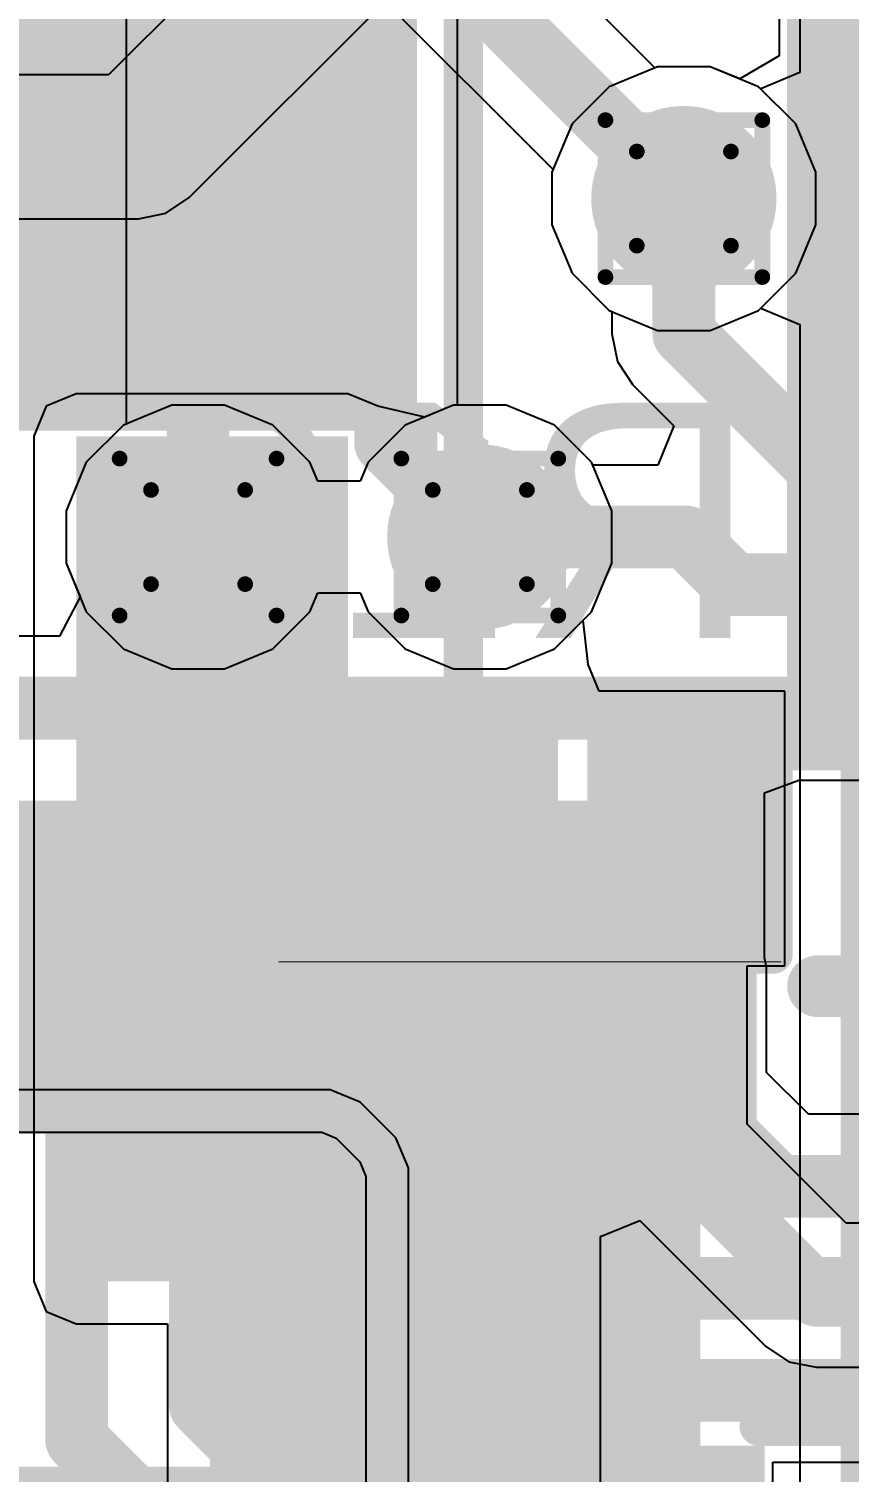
# Model space of a CAD drawing. Header units: inches. Extents: x -6 to 5433, y -4 to 5447.
# Drawn here: x 60.177 to 62.832, y 14.778 to 19.451 of the extents above; entities that cross this region are included whole.
import ezdxf

# ---------------------------------------------------------------- set-up
doc = ezdxf.new("R2010")
doc.units = ezdxf.units.IN
for name, color, linetype in [('Bottom Layer', 5, 'Continuous'), ('Bottom Overlay', 54, 'Continuous'), ('Bottom Paste', 16, 'Continuous'), ('Bottom Solder', 6, 'Continuous'), ('Dimensions', 6, 'Continuous'), ('Drill Drawing', 1, 'Continuous'), ('Ground', 16, 'Continuous'), ('Power', 76, 'Continuous'), ('Top Layer', 1, 'Continuous'), ('Top Overlay', 2, 'Continuous'), ('Top Paste', 8, 'Continuous'), ('Top Solder', 216, 'Continuous'), ('Via Holes', 16, 'Continuous')]:
    doc.layers.add(name, color=color, linetype=linetype)
doc.styles.add('Arial', font='', dxfattribs={"height": 0.2})
doc.styles.get('Arial').set_extended_font_data('Arial')

# ---------------------------------------------------------------- blocks, each defined once
blk = doc.blocks.new('8_USON__2_3__46')
at = {"layer": 'Top Layer'}
for points in [[(-0.3556, 0.14), (0.3556, 0.14), (0.3556, -0.14), (-0.3556, -0.14)], [(1.1976, 0.1), (1.4976, 0.1), (1.4976, -1.6), (1.1976, -1.6)], [(2.3396, 0.14), (3.0508, 0.14), (3.0508, -0.14), (2.3396, -0.14)], [(-0.3556, -0.36), (0.3556, -0.36), (0.3556, -0.64), (-0.3556, -0.64)], [(2.3396, -0.36), (3.0508, -0.36), (3.0508, -0.64), (2.3396, -0.64)], [(-0.3556, -0.86), (0.3556, -0.86), (0.3556, -1.14), (-0.3556, -1.14)], [(2.3396, -0.86), (3.0508, -0.86), (3.0508, -1.14), (2.3396, -1.14)], [(-0.3556, -1.36), (0.3556, -1.36), (0.3556, -1.64), (-0.3556, -1.64)], [(2.3396, -1.36), (3.0508, -1.36), (3.0508, -1.64), (2.3396, -1.64)]]:
    blk.add_hatch(color=1, dxfattribs=at).paths.add_polyline_path(points)
at = {"layer": 'Top Paste'}
for points in [[(-0.3556, 0.14), (0.3556, 0.14), (0.3556, -0.14), (-0.3556, -0.14)], [(1.1976, 0.1), (1.4976, 0.1), (1.4976, -1.6), (1.1976, -1.6)], [(2.3396, 0.14), (3.0508, 0.14), (3.0508, -0.14), (2.3396, -0.14)], [(-0.3556, -0.36), (0.3556, -0.36), (0.3556, -0.64), (-0.3556, -0.64)], [(2.3396, -0.36), (3.0508, -0.36), (3.0508, -0.64), (2.3396, -0.64)], [(-0.3556, -0.86), (0.3556, -0.86), (0.3556, -1.14), (-0.3556, -1.14)], [(2.3396, -0.86), (3.0508, -0.86), (3.0508, -1.14), (2.3396, -1.14)], [(-0.3556, -1.36), (0.3556, -1.36), (0.3556, -1.64), (-0.3556, -1.64)], [(2.3396, -1.36), (3.0508, -1.36), (3.0508, -1.64), (2.3396, -1.64)]]:
    blk.add_hatch(color=8, dxfattribs=at).paths.add_polyline_path(points)
at = {"layer": 'Top Solder'}
for points in [[(-0.4572, 0.2416), (0.4572, 0.2416), (0.4572, -0.2416), (-0.4572, -0.2416)], [(2.238, 0.2416), (3.1524, 0.2416), (3.1524, -0.2416), (2.238, -0.2416)], [(1.096, 0.2016), (1.5992, 0.2016), (1.5992, -1.7016), (1.096, -1.7016)], [(-0.4572, -0.2584), (0.4572, -0.2584), (0.4572, -0.7416), (-0.4572, -0.7416)], [(2.238, -0.2584), (3.1524, -0.2584), (3.1524, -0.7416), (2.238, -0.7416)], [(-0.4572, -0.7584), (0.4572, -0.7584), (0.4572, -1.2416), (-0.4572, -1.2416)], [(2.238, -0.7584), (3.1524, -0.7584), (3.1524, -1.2416), (2.238, -1.2416)], [(-0.4572, -1.2584), (0.4572, -1.2584), (0.4572, -1.7416), (-0.4572, -1.7416)], [(2.238, -1.2584), (3.1524, -1.2584), (3.1524, -1.7416), (2.238, -1.7416)]]:
    blk.add_hatch(color=216, dxfattribs=at).paths.add_polyline_path(points)
at = {"layer": 'Top Overlay'}
for points in [[(2.2566, 0.3048, 0.127, 0.127, 0), (0.3516, 0.3048, 0.127, 0.127, 0)], [(2.2566, -1.8048, 0.127, 0.127, 0), (0.3516, -1.8048, 0.127, 0.127, 0)]]:
    blk.add_lwpolyline(points, format="xyseb", dxfattribs=at)
for points in [[(0.3198, 0.3048, 0.0635, 0.0635, 1), (0.3833, 0.3048, 0.0635, 0.0635, 1)], [(2.2248, 0.3048, 0.0635, 0.0635, 1), (2.2883, 0.3048, 0.0635, 0.0635, 1)], [(-0.6036, 0.0254, 0.254, 0.254, 1), (-0.7172, 0.0254, 0.254, 0.254, 1)], [(-0.7807, 0.0254, 0.127, 0.127, 1), (-0.6537, 0.0254, 0.127, 0.127, 1)], [(-0.6671, 0.0254, 0.127, 0.127, 1), (-0.5401, 0.0254, 0.127, 0.127, 1)], [(0.3198, -1.8048, 0.0635, 0.0635, 1), (0.3833, -1.8048, 0.0635, 0.0635, 1)], [(2.2248, -1.8048, 0.0635, 0.0635, 1), (2.2883, -1.8048, 0.0635, 0.0635, 1)]]:
    blk.add_lwpolyline(points, format="xyseb", close=True, dxfattribs=at)
blk = doc.blocks.new('QFN_56__7_7__47')
at = {"layer": 'Top Layer'}
for points in [[(-2.7, 3.0005), (-2.7, 3.8755), (-2.5, 3.8755), (-2.5, 3.0005)], [(-2.3, 3.0005), (-2.3, 3.8755), (-2.1, 3.8755), (-2.1, 3.0005)], [(-1.9, 3.0005), (-1.9, 3.8755), (-1.7, 3.8755), (-1.7, 3.0005)], [(-1.5, 3.0005), (-1.5, 3.8755), (-1.3, 3.8755), (-1.3, 3.0005)], [(-1.1, 3.0005), (-1.1, 3.8755), (-0.9, 3.8755), (-0.9, 3.0005)], [(-0.7, 3.0005), (-0.7, 3.8755), (-0.5, 3.8755), (-0.5, 3.0005)], [(-3.8755, 2.7), (-3.0005, 2.7), (-3.0005, 2.5), (-3.8755, 2.5)], [(-3.8755, 2.3), (-3.0005, 2.3), (-3.0005, 2.1), (-3.8755, 2.1)], [(-3.8755, 1.9), (-3.0005, 1.9), (-3.0005, 1.7), (-3.8755, 1.7)], [(-1.6, 1.6), (1.6, 1.6), (1.6, -1.6), (-1.6, -1.6)], [(-3.8755, 1.5), (-3.0005, 1.5), (-3.0005, 1.3), (-3.8755, 1.3)], [(-3.8755, 1.1), (-3.0005, 1.1), (-3.0005, 0.9), (-3.8755, 0.9)], [(-3.8755, 0.7), (-3.0005, 0.7), (-3.0005, 0.5), (-3.8755, 0.5)]]:
    blk.add_hatch(color=1, dxfattribs=at).paths.add_polyline_path(points)
at = {"layer": 'Top Paste'}
for points in [[(-2.7, 3.0005), (-2.7, 3.8755), (-2.5, 3.8755), (-2.5, 3.0005)], [(-2.3, 3.0005), (-2.3, 3.8755), (-2.1, 3.8755), (-2.1, 3.0005)], [(-1.9, 3.0005), (-1.9, 3.8755), (-1.7, 3.8755), (-1.7, 3.0005)], [(-1.5, 3.0005), (-1.5, 3.8755), (-1.3, 3.8755), (-1.3, 3.0005)], [(-1.1, 3.0005), (-1.1, 3.8755), (-0.9, 3.8755), (-0.9, 3.0005)], [(-0.7, 3.0005), (-0.7, 3.8755), (-0.5, 3.8755), (-0.5, 3.0005)], [(-3.8755, 2.7), (-3.0005, 2.7), (-3.0005, 2.5), (-3.8755, 2.5)], [(-3.8755, 2.3), (-3.0005, 2.3), (-3.0005, 2.1), (-3.8755, 2.1)], [(-3.8755, 1.9), (-3.0005, 1.9), (-3.0005, 1.7), (-3.8755, 1.7)], [(-1.6, 1.6), (1.6, 1.6), (1.6, -1.6), (-1.6, -1.6)], [(-3.8755, 1.5), (-3.0005, 1.5), (-3.0005, 1.3), (-3.8755, 1.3)], [(-3.8755, 1.1), (-3.0005, 1.1), (-3.0005, 0.9), (-3.8755, 0.9)], [(-3.8755, 0.7), (-3.0005, 0.7), (-3.0005, 0.5), (-3.8755, 0.5)]]:
    blk.add_hatch(color=8, dxfattribs=at).paths.add_polyline_path(points)
at = {"layer": 'Top Solder'}
for points in [[(-2.8016, 2.8989), (-2.8016, 3.9771), (-2.3984, 3.9771), (-2.3984, 2.8989)], [(-2.4016, 2.8989), (-2.4016, 3.9771), (-1.9984, 3.9771), (-1.9984, 2.8989)], [(-2.0016, 2.8989), (-2.0016, 3.9771), (-1.5984, 3.9771), (-1.5984, 2.8989)], [(-1.6016, 2.8989), (-1.6016, 3.9771), (-1.1984, 3.9771), (-1.1984, 2.8989)], [(-1.2016, 2.8989), (-1.2016, 3.9771), (-0.7984, 3.9771), (-0.7984, 2.8989)], [(-0.8016, 2.8989), (-0.8016, 3.9771), (-0.3984, 3.9771), (-0.3984, 2.8989)], [(-3.9771, 2.8016), (-2.8989, 2.8016), (-2.8989, 2.3984), (-3.9771, 2.3984)], [(-3.9771, 2.4016), (-2.8989, 2.4016), (-2.8989, 1.9984), (-3.9771, 1.9984)], [(-3.9771, 2.0016), (-2.8989, 2.0016), (-2.8989, 1.5984), (-3.9771, 1.5984)], [(-1.7016, 1.7016), (1.7016, 1.7016), (1.7016, -1.7016), (-1.7016, -1.7016)], [(-3.9771, 1.6016), (-2.8989, 1.6016), (-2.8989, 1.1984), (-3.9771, 1.1984)], [(-3.9771, 1.2016), (-2.8989, 1.2016), (-2.8989, 0.7984), (-3.9771, 0.7984)], [(-3.9771, 0.8016), (-2.8989, 0.8016), (-2.8989, 0.3984), (-3.9771, 0.3984)], [(-3.9771, 0.4016), (-2.8989, 0.4016), (-2.8989, -0.0016), (-3.9771, -0.0016)]]:
    blk.add_hatch(color=216, dxfattribs=at).paths.add_polyline_path(points)
at = {"layer": 'Top Overlay'}
blk.add_lwpolyline([(-3, 3.5, 0.2, 0.2, 0), (-3.5, 3.5, 0.2, 0.2, 0)], format="xyseb", dxfattribs=at)
blk.add_lwpolyline([(-3.05, 3.5, 0.1, 0.1, 1), (-2.95, 3.5, 0.1, 0.1, 1)], format="xyseb", close=True, dxfattribs=at)
blk = doc.blocks.new('R___0402_B_95')
at = {"layer": 'Bottom Layer'}
for points in [[(-0.2413, 0.3175), (-0.2413, -0.3175), (-0.6985, -0.3175), (-0.6985, 0.3175)], [(0.6985, 0.3175), (0.6985, -0.3175), (0.2413, -0.3175), (0.2413, 0.3175)]]:
    blk.add_hatch(color=5, dxfattribs=at).paths.add_polyline_path(points)
at = {"layer": 'Bottom Paste'}
for points in [[(-0.2413, 0.3175), (-0.2413, -0.3175), (-0.6985, -0.3175), (-0.6985, 0.3175)], [(0.6985, 0.3175), (0.6985, -0.3175), (0.2413, -0.3175), (0.2413, 0.3175)]]:
    blk.add_hatch(color=16, dxfattribs=at).paths.add_polyline_path(points)
at = {"layer": 'Bottom Solder'}
for points in [[(-0.1863, 0.3725), (-0.1863, -0.3725), (-0.7535, -0.3725), (-0.7535, 0.3725)], [(0.7535, 0.3725), (0.7535, -0.3725), (0.1863, -0.3725), (0.1863, 0.3725)]]:
    blk.add_hatch(color=6, dxfattribs=at).paths.add_polyline_path(points)
at = {"layer": 'Bottom Overlay'}
for points in [[(0.7874, 0.4064, 0.127, 0.127, 0), (-0.7874, 0.4064, 0.127, 0.127, 0)], [(-0.7874, 0.4064, 0.127, 0.127, 0), (-0.7874, -0.4064, 0.127, 0.127, 0)], [(0.7874, 0.4064, 0.127, 0.127, 0), (0.7874, -0.4064, 0.127, 0.127, 0)], [(0.8128, 0.4318, 0.00323, 0.00323, 0), (-0.8128, 0.4318, 0.00323, 0.00323, 0)], [(0.7874, -0.4064, 0.127, 0.127, 0), (-0.7874, -0.4064, 0.127, 0.127, 0)]]:
    blk.add_lwpolyline(points, format="xyseb", dxfattribs=at)
for points in [[(-0.8191, 0.4064, 0.0635, 0.0635, 1), (-0.7556, 0.4064, 0.0635, 0.0635, 1)], [(-0.8191, 0.4064, 0.0635, 0.0635, 1), (-0.7556, 0.4064, 0.0635, 0.0635, 1)], [(0.7556, 0.4064, 0.0635, 0.0635, 1), (0.8191, 0.4064, 0.0635, 0.0635, 1)], [(0.7556, 0.4064, 0.0635, 0.0635, 1), (0.8191, 0.4064, 0.0635, 0.0635, 1)], [(-0.8136, 0.4318, 0.00161, 0.00161, 1), (-0.812, 0.4318, 0.00161, 0.00161, 1)], [(0.812, 0.4318, 0.00161, 0.00161, 1), (0.8136, 0.4318, 0.00161, 0.00161, 1)], [(-0.8191, -0.4064, 0.0635, 0.0635, 1), (-0.7556, -0.4064, 0.0635, 0.0635, 1)], [(-0.8191, -0.4064, 0.0635, 0.0635, 1), (-0.7556, -0.4064, 0.0635, 0.0635, 1)], [(0.7556, -0.4064, 0.0635, 0.0635, 1), (0.8191, -0.4064, 0.0635, 0.0635, 1)], [(0.7556, -0.4064, 0.0635, 0.0635, 1), (0.8191, -0.4064, 0.0635, 0.0635, 1)]]:
    blk.add_lwpolyline(points, format="xyseb", close=True, dxfattribs=at)
blk = doc.blocks.new('SOD_323_B_162')
at = {"layer": 'Bottom Layer'}
for points in [[(-0.75, -0.45), (-1.55, -0.45), (-1.55, 0.45), (-0.75, 0.45)], [(1.55, -0.45), (0.75, -0.45), (0.75, 0.45), (1.55, 0.45)]]:
    blk.add_hatch(color=5, dxfattribs=at).paths.add_polyline_path(points)
at = {"layer": 'Bottom Overlay'}
for points in [[(-2.0069, 0.4823), (-0.9147, 0.4823), (-0.9147, 0.7871), (-2.0069, 0.7871)], [(-2.0069, -0.5083), (-1.5751, -0.5083), (-1.5751, 0.5077), (-2.0069, 0.5077)], [(-2.0069, -0.7877), (-0.9147, -0.7877), (-0.9147, -0.4829), (-2.0069, -0.4829)]]:
    blk.add_hatch(color=54, dxfattribs=at).paths.add_polyline_path(points)
at = {"layer": 'Bottom Paste'}
for points in [[(-0.75, -0.45), (-1.55, -0.45), (-1.55, 0.45), (-0.75, 0.45)], [(1.55, -0.45), (0.75, -0.45), (0.75, 0.45), (1.55, 0.45)]]:
    blk.add_hatch(color=16, dxfattribs=at).paths.add_polyline_path(points)
at = {"layer": 'Bottom Solder'}
for points in [[(-0.695, -0.505), (-1.605, -0.505), (-1.605, 0.505), (-0.695, 0.505)], [(1.605, -0.505), (0.695, -0.505), (0.695, 0.505), (1.605, 0.505)]]:
    blk.add_hatch(color=6, dxfattribs=at).paths.add_polyline_path(points)
at = {"layer": 'Bottom Overlay'}
for points in [[(0.9398, 0.7366, 0.127, 0.127, 0), (-0.9144, 0.7366, 0.127, 0.127, 0)], [(0.9398, 0.7366, 0.127, 0.127, 0), (0.9398, 0.5588, 0.127, 0.127, 0)], [(0.9398, -0.5588, 0.127, 0.127, 0), (0.9398, -0.7366, 0.127, 0.127, 0)], [(0.9398, -0.7366, 0.127, 0.127, 0), (-0.9144, -0.7366, 0.127, 0.127, 0)]]:
    blk.add_lwpolyline(points, format="xyseb", dxfattribs=at)
for points in [[(-0.9461, 0.7366, 0.0635, 0.0635, 1), (-0.8827, 0.7366, 0.0635, 0.0635, 1)], [(0.908, 0.7366, 0.0635, 0.0635, 1), (0.9715, 0.7366, 0.0635, 0.0635, 1)], [(0.908, 0.7366, 0.0635, 0.0635, 1), (0.9715, 0.7366, 0.0635, 0.0635, 1)], [(0.908, 0.5588, 0.0635, 0.0635, 1), (0.9715, 0.5588, 0.0635, 0.0635, 1)], [(0.908, -0.5588, 0.0635, 0.0635, 1), (0.9715, -0.5588, 0.0635, 0.0635, 1)], [(-0.9461, -0.7366, 0.0635, 0.0635, 1), (-0.8827, -0.7366, 0.0635, 0.0635, 1)], [(0.908, -0.7366, 0.0635, 0.0635, 1), (0.9715, -0.7366, 0.0635, 0.0635, 1)], [(0.908, -0.7366, 0.0635, 0.0635, 1), (0.9715, -0.7366, 0.0635, 0.0635, 1)]]:
    blk.add_lwpolyline(points, format="xyseb", close=True, dxfattribs=at)
blk = doc.blocks.new('SOD_323_B_166')
at = {"layer": 'Bottom Layer'}
for points in [[(-0.75, -0.45), (-1.55, -0.45), (-1.55, 0.45), (-0.75, 0.45)], [(1.55, -0.45), (0.75, -0.45), (0.75, 0.45), (1.55, 0.45)]]:
    blk.add_hatch(color=5, dxfattribs=at).paths.add_polyline_path(points)
at = {"layer": 'Bottom Overlay'}
for points in [[(-2.0055, 0.4819), (-0.9133, 0.4819), (-0.9133, 0.7867), (-2.0055, 0.7867)], [(-2.0055, -0.5087), (-1.5737, -0.5087), (-1.5737, 0.5073), (-2.0055, 0.5073)], [(-2.0055, -0.7881), (-0.9133, -0.7881), (-0.9133, -0.4833), (-2.0055, -0.4833)]]:
    blk.add_hatch(color=54, dxfattribs=at).paths.add_polyline_path(points)
at = {"layer": 'Bottom Paste'}
for points in [[(-0.75, -0.45), (-1.55, -0.45), (-1.55, 0.45), (-0.75, 0.45)], [(1.55, -0.45), (0.75, -0.45), (0.75, 0.45), (1.55, 0.45)]]:
    blk.add_hatch(color=16, dxfattribs=at).paths.add_polyline_path(points)
at = {"layer": 'Bottom Solder'}
for points in [[(-0.695, -0.505), (-1.605, -0.505), (-1.605, 0.505), (-0.695, 0.505)], [(1.605, -0.505), (0.695, -0.505), (0.695, 0.505), (1.605, 0.505)]]:
    blk.add_hatch(color=6, dxfattribs=at).paths.add_polyline_path(points)
at = {"layer": 'Bottom Overlay'}
for points in [[(0.9398, 0.7366, 0.127, 0.127, 0), (-0.9144, 0.7366, 0.127, 0.127, 0)], [(0.9398, 0.5588, 0.127, 0.127, 0), (0.9398, 0.7366, 0.127, 0.127, 0)], [(0.9398, -0.7366, 0.127, 0.127, 0), (0.9398, -0.5588, 0.127, 0.127, 0)], [(0.9398, -0.7366, 0.127, 0.127, 0), (-0.9144, -0.7366, 0.127, 0.127, 0)]]:
    blk.add_lwpolyline(points, format="xyseb", dxfattribs=at)
for points in [[(-0.9461, 0.7366, 0.0635, 0.0635, 1), (-0.8827, 0.7366, 0.0635, 0.0635, 1)], [(0.908, 0.7366, 0.0635, 0.0635, 1), (0.9715, 0.7366, 0.0635, 0.0635, 1)], [(0.908, 0.7366, 0.0635, 0.0635, 1), (0.9715, 0.7366, 0.0635, 0.0635, 1)], [(0.908, 0.5588, 0.0635, 0.0635, 1), (0.9715, 0.5588, 0.0635, 0.0635, 1)], [(0.908, -0.5588, 0.0635, 0.0635, 1), (0.9715, -0.5588, 0.0635, 0.0635, 1)], [(-0.9461, -0.7366, 0.0635, 0.0635, 1), (-0.8827, -0.7366, 0.0635, 0.0635, 1)], [(0.908, -0.7366, 0.0635, 0.0635, 1), (0.9715, -0.7366, 0.0635, 0.0635, 1)], [(0.908, -0.7366, 0.0635, 0.0635, 1), (0.9715, -0.7366, 0.0635, 0.0635, 1)]]:
    blk.add_lwpolyline(points, format="xyseb", close=True, dxfattribs=at)

msp = doc.modelspace()

# ---------------------------------------------------------------- hatches: boundary and pattern name
at = {"layer": 'Bottom Layer'}
h = msp.add_hatch(color=5, dxfattribs=at)
edge = h.paths.add_edge_path()
edge.add_arc((62.2974, 18.9011), 0.3, 0, 360)
for points in [[(60.3301, 15.3955), (61.2098, 15.3955), (61.2098, 18.1315), (60.3301, 18.1315)], [(60.7634, 13.3471), (61.8901, 13.3471), (61.8901, 17.2955), (60.7634, 17.2955)]]:
    msp.add_hatch(color=5, dxfattribs=at).paths.add_polyline_path(points)
h = msp.add_hatch(color=5, dxfattribs=at)
edge = h.paths.add_edge_path()
edge.add_arc((60.7247, 17.8054), 0.3, 0, 360)
h = msp.add_hatch(color=5, dxfattribs=at)
edge = h.paths.add_edge_path()
edge.add_arc((61.6368, 17.8054), 0.3, 0, 360)
at = {"layer": 'Ground'}
h = msp.add_hatch(color=16, dxfattribs=at)
edge = h.paths.add_edge_path()
edge.add_arc((62.2974, 18.9011), 0.3, 0, 360)
h = msp.add_hatch(color=16, dxfattribs=at)
edge = h.paths.add_edge_path()
edge.add_arc((60.7247, 17.8054), 0.3, 0, 360)
h = msp.add_hatch(color=16, dxfattribs=at)
edge = h.paths.add_edge_path()
edge.add_arc((61.6368, 17.8054), 0.3, 0, 360)
at = {"layer": 'Power'}
h = msp.add_hatch(color=76, dxfattribs=at)
edge = h.paths.add_edge_path()
edge.add_arc((62.2974, 18.9011), 0.3, 0, 360)
h = msp.add_hatch(color=76, dxfattribs=at)
edge = h.paths.add_edge_path()
edge.add_arc((60.7247, 17.8054), 0.3, 0, 360)
h = msp.add_hatch(color=76, dxfattribs=at)
edge = h.paths.add_edge_path()
edge.add_arc((61.6368, 17.8054), 0.3, 0, 360)
at = {"layer": 'Top Layer'}
h = msp.add_hatch(color=1, dxfattribs=at)
edge = h.paths.add_edge_path()
edge.add_arc((62.2974, 18.9011), 0.3, 0, 360)
h = msp.add_hatch(color=1, dxfattribs=at)
edge = h.paths.add_edge_path()
edge.add_arc((60.7247, 17.8054), 0.3, 0, 360)
h = msp.add_hatch(color=1, dxfattribs=at)
edge = h.paths.add_edge_path()
edge.add_arc((61.6368, 17.8054), 0.3, 0, 360)
at = {"layer": 'Via Holes'}
h = msp.add_hatch(color=7, dxfattribs=at)
edge = h.paths.add_edge_path()
edge.add_arc((62.2974, 18.9011), 0.15, 0, 360)
h = msp.add_hatch(color=7, dxfattribs=at)
edge = h.paths.add_edge_path()
edge.add_arc((60.7247, 17.8054), 0.15, 0, 360)
h = msp.add_hatch(color=7, dxfattribs=at)
edge = h.paths.add_edge_path()
edge.add_arc((61.6368, 17.8054), 0.15, 0, 360)

# ---------------------------------------------------------------- linework, layer by layer
at = {"layer": 'Bottom Layer'}
for p, q in [((61.3502, 20.2172), (60.435, 19.302)), ((60.6963, 18.9041), (61.6642, 19.872)), ((60.435, 19.302), (58.0705, 19.302)), ((62.2125, 19.3281), (62.0555, 19.2631)), ((62.3823, 19.3281), (62.2125, 19.3281)), ((62.5393, 19.2631), (62.3823, 19.3281)), ((62.0555, 19.2631), (61.9354, 19.143)), ((62.6594, 19.143), (62.5393, 19.2631)), ((61.9354, 19.143), (61.8704, 18.9861)), ((62.7244, 18.9861), (62.6594, 19.143)), ((61.8704, 18.9861), (61.8704, 18.8162)), ((62.7244, 18.8162), (62.7244, 18.9861)), ((60.6207, 18.8536), (60.6963, 18.9041)), ((58.0705, 18.8359), (60.5315, 18.8359)), ((60.5315, 18.8359), (60.6207, 18.8536)), ((61.8704, 18.8162), (61.9354, 18.6592)), ((62.6594, 18.6592), (62.7244, 18.8162)), ((61.9354, 18.6592), (62.0555, 18.5391)), ((62.5393, 18.5391), (62.6594, 18.6592)), ((62.0555, 18.5391), (62.2125, 18.4741)), ((62.3823, 18.4741), (62.5393, 18.5391)), ((62.2125, 18.4741), (62.3823, 18.4741)), ((60.3301, 18.269), (60.2329, 18.2287)), ((61.1967, 18.269), (60.3301, 18.269)), ((61.2098, 18.269), (61.1967, 18.269)), ((61.307, 18.2287), (61.2098, 18.269)), ((60.2329, 18.2287), (60.1926, 18.1315)), ((61.4588, 18.1939), (61.307, 18.2287)), ((61.307, 18.2287), (61.307, 18.2287)), ((61.307, 18.2287), (61.307, 18.2287)), ((61.5518, 18.2324), (61.4588, 18.1939)), ((61.7217, 18.2324), (61.5518, 18.2324)), ((61.8786, 18.1674), (61.7217, 18.2324)), ((60.1926, 18.1315), (60.1926, 15.3955)), ((61.9988, 18.0473), (61.8786, 18.1674)), ((62.0638, 17.8904), (61.9988, 18.0473)), ((62.0638, 17.7205), (62.0638, 17.8904)), ((61.9988, 17.5636), (62.0638, 17.7205)), ((61.9718, 17.5366), (61.9988, 17.5636)), ((61.9873, 17.3927), (61.9718, 17.5366)), ((62.0232, 17.3062), (61.9873, 17.3927)), ((62.6246, 17.3062), (62.0232, 17.3062)), ((62.6246, 16.4172), (62.6246, 17.3062)), ((62.5021, 15.9049), (62.5021, 16.4172)), ((62.5021, 16.4172), (62.6246, 16.4172)), ((62.823, 15.5841), (62.5021, 15.9049)), ((62.0276, 15.5406), (62.1546, 15.5932)), ((62.1546, 15.5932), (62.5616, 15.1862)), ((63.1073, 15.5841), (62.823, 15.5841)), ((62.0276, 13.3471), (62.0276, 15.5406)), ((60.1926, 15.3955), (60.2329, 15.2983)), ((60.2329, 15.2983), (60.3301, 15.2581)), ((60.3301, 15.2581), (60.6259, 15.2581)), ((60.6259, 15.2581), (60.6259, 14.2421)), ((62.5616, 15.1862), (62.6372, 15.1356)), ((62.6372, 15.1356), (62.7264, 15.1179)), ((62.7264, 15.1179), (63.1073, 15.1179))]:
    msp.add_line(p, q, dxfattribs=at)
for points in [[(60.5315, 19.0689, 0.2032, 0.2032, 0), (61.5832, 20.1207, 0.2032, 0.2032, 0)], [(57.7049, 19.0689, 0.2032, 0.2032, 0), (60.5315, 19.0689, 0.2032, 0.2032, 0)], [(62.269, 15.8084, 0.2032, 0.2032, 0), (62.269, 16.8617, 0.2032, 0.2032, 0)], [(62.269, 15.8084, 0.2032, 0.2032, 0), (62.7264, 15.351, 0.2032, 0.2032, 0)], [(62.7264, 15.351, 0.2032, 0.2032, 0), (63.6443, 15.351, 0.2032, 0.2032, 0)]]:
    msp.add_lwpolyline(points, format="xyseb", dxfattribs=at)
for points in [[(60.4807, 19.0689, 0.1016, 0.1016, 1), (60.5823, 19.0689, 0.1016, 0.1016, 1)], [(60.4807, 19.0689, 0.1016, 0.1016, 1), (60.5823, 19.0689, 0.1016, 0.1016, 1)], [(62.2182, 16.8617, 0.1016, 0.1016, 1), (62.3198, 16.8617, 0.1016, 0.1016, 1)], [(62.2182, 15.8084, 0.1016, 0.1016, 1), (62.3198, 15.8084, 0.1016, 0.1016, 1)], [(62.2182, 15.8084, 0.1016, 0.1016, 1), (62.3198, 15.8084, 0.1016, 0.1016, 1)], [(62.6756, 15.351, 0.1016, 0.1016, 1), (62.7772, 15.351, 0.1016, 0.1016, 1)], [(62.6756, 15.351, 0.1016, 0.1016, 1), (62.7772, 15.351, 0.1016, 0.1016, 1)]]:
    msp.add_lwpolyline(points, format="xyseb", close=True, dxfattribs=at)
at = {"layer": 'Dimensions'}
msp.add_lwpolyline([(61.5832, 0.9965, 0.127, 0.127, 0), (61.5832, 29.995, 0.127, 0.127, 0)], format="xyseb", dxfattribs=at)
at = {"layer": 'Drill Drawing'}
for points in [[(62.0434, 19.1551, 0.0508, 0.0508, 0), (62.5514, 19.1551, 0.0508, 0.0508, 0)], [(62.0434, 18.6471, 0.0508, 0.0508, 0), (62.0434, 19.1551, 0.0508, 0.0508, 0)], [(62.5514, 18.6471, 0.0508, 0.0508, 0), (62.5514, 19.1551, 0.0508, 0.0508, 0)], [(62.145, 19.0535, 0.0508, 0.0508, 0), (62.4498, 19.0535, 0.0508, 0.0508, 0)], [(62.145, 18.7487, 0.0508, 0.0508, 0), (62.145, 19.0535, 0.0508, 0.0508, 0)], [(62.4498, 18.7487, 0.0508, 0.0508, 0), (62.4498, 19.0535, 0.0508, 0.0508, 0)], [(62.145, 18.7487, 0.0508, 0.0508, 0), (62.4498, 18.7487, 0.0508, 0.0508, 0)], [(62.0434, 18.6471, 0.0508, 0.0508, 0), (62.5514, 18.6471, 0.0508, 0.0508, 0)], [(60.4707, 18.0594, 0.0508, 0.0508, 0), (60.9787, 18.0594, 0.0508, 0.0508, 0)], [(60.4707, 17.5514, 0.0508, 0.0508, 0), (60.4707, 18.0594, 0.0508, 0.0508, 0)], [(60.9787, 17.5514, 0.0508, 0.0508, 0), (60.9787, 18.0594, 0.0508, 0.0508, 0)], [(61.3828, 18.0594, 0.0508, 0.0508, 0), (61.8908, 18.0594, 0.0508, 0.0508, 0)], [(61.3828, 17.5514, 0.0508, 0.0508, 0), (61.3828, 18.0594, 0.0508, 0.0508, 0)], [(61.8908, 17.5514, 0.0508, 0.0508, 0), (61.8908, 18.0594, 0.0508, 0.0508, 0)], [(60.5723, 17.9578, 0.0508, 0.0508, 0), (60.8771, 17.9578, 0.0508, 0.0508, 0)], [(60.5723, 17.653, 0.0508, 0.0508, 0), (60.5723, 17.9578, 0.0508, 0.0508, 0)], [(60.8771, 17.653, 0.0508, 0.0508, 0), (60.8771, 17.9578, 0.0508, 0.0508, 0)], [(61.4844, 17.9578, 0.0508, 0.0508, 0), (61.7892, 17.9578, 0.0508, 0.0508, 0)], [(61.4844, 17.653, 0.0508, 0.0508, 0), (61.4844, 17.9578, 0.0508, 0.0508, 0)], [(61.7892, 17.653, 0.0508, 0.0508, 0), (61.7892, 17.9578, 0.0508, 0.0508, 0)], [(60.5723, 17.653, 0.0508, 0.0508, 0), (60.8771, 17.653, 0.0508, 0.0508, 0)], [(61.4844, 17.653, 0.0508, 0.0508, 0), (61.7892, 17.653, 0.0508, 0.0508, 0)], [(60.4707, 17.5514, 0.0508, 0.0508, 0), (60.9787, 17.5514, 0.0508, 0.0508, 0)], [(61.3828, 17.5514, 0.0508, 0.0508, 0), (61.8908, 17.5514, 0.0508, 0.0508, 0)]]:
    msp.add_lwpolyline(points, format="xyseb", dxfattribs=at)
for points in [[(62.0307, 19.1551, 0.0254, 0.0254, 1), (62.0561, 19.1551, 0.0254, 0.0254, 1)], [(62.0307, 19.1551, 0.0254, 0.0254, 1), (62.0561, 19.1551, 0.0254, 0.0254, 1)], [(62.5387, 19.1551, 0.0254, 0.0254, 1), (62.5641, 19.1551, 0.0254, 0.0254, 1)], [(62.5387, 19.1551, 0.0254, 0.0254, 1), (62.5641, 19.1551, 0.0254, 0.0254, 1)], [(62.1323, 19.0535, 0.0254, 0.0254, 1), (62.1577, 19.0535, 0.0254, 0.0254, 1)], [(62.1323, 19.0535, 0.0254, 0.0254, 1), (62.1577, 19.0535, 0.0254, 0.0254, 1)], [(62.4371, 19.0535, 0.0254, 0.0254, 1), (62.4625, 19.0535, 0.0254, 0.0254, 1)], [(62.4371, 19.0535, 0.0254, 0.0254, 1), (62.4625, 19.0535, 0.0254, 0.0254, 1)], [(62.1323, 18.7487, 0.0254, 0.0254, 1), (62.1577, 18.7487, 0.0254, 0.0254, 1)], [(62.1323, 18.7487, 0.0254, 0.0254, 1), (62.1577, 18.7487, 0.0254, 0.0254, 1)], [(62.4371, 18.7487, 0.0254, 0.0254, 1), (62.4625, 18.7487, 0.0254, 0.0254, 1)], [(62.4371, 18.7487, 0.0254, 0.0254, 1), (62.4625, 18.7487, 0.0254, 0.0254, 1)], [(62.0307, 18.6471, 0.0254, 0.0254, 1), (62.0561, 18.6471, 0.0254, 0.0254, 1)], [(62.0307, 18.6471, 0.0254, 0.0254, 1), (62.0561, 18.6471, 0.0254, 0.0254, 1)], [(62.5387, 18.6471, 0.0254, 0.0254, 1), (62.5641, 18.6471, 0.0254, 0.0254, 1)], [(62.5387, 18.6471, 0.0254, 0.0254, 1), (62.5641, 18.6471, 0.0254, 0.0254, 1)], [(60.458, 18.0594, 0.0254, 0.0254, 1), (60.4834, 18.0594, 0.0254, 0.0254, 1)], [(60.458, 18.0594, 0.0254, 0.0254, 1), (60.4834, 18.0594, 0.0254, 0.0254, 1)], [(60.966, 18.0594, 0.0254, 0.0254, 1), (60.9914, 18.0594, 0.0254, 0.0254, 1)], [(60.966, 18.0594, 0.0254, 0.0254, 1), (60.9914, 18.0594, 0.0254, 0.0254, 1)], [(61.3701, 18.0594, 0.0254, 0.0254, 1), (61.3955, 18.0594, 0.0254, 0.0254, 1)], [(61.3701, 18.0594, 0.0254, 0.0254, 1), (61.3955, 18.0594, 0.0254, 0.0254, 1)], [(61.8781, 18.0594, 0.0254, 0.0254, 1), (61.9035, 18.0594, 0.0254, 0.0254, 1)], [(61.8781, 18.0594, 0.0254, 0.0254, 1), (61.9035, 18.0594, 0.0254, 0.0254, 1)], [(60.5596, 17.9578, 0.0254, 0.0254, 1), (60.585, 17.9578, 0.0254, 0.0254, 1)], [(60.5596, 17.9578, 0.0254, 0.0254, 1), (60.585, 17.9578, 0.0254, 0.0254, 1)], [(60.8644, 17.9578, 0.0254, 0.0254, 1), (60.8898, 17.9578, 0.0254, 0.0254, 1)], [(60.8644, 17.9578, 0.0254, 0.0254, 1), (60.8898, 17.9578, 0.0254, 0.0254, 1)], [(61.4717, 17.9578, 0.0254, 0.0254, 1), (61.4971, 17.9578, 0.0254, 0.0254, 1)], [(61.4717, 17.9578, 0.0254, 0.0254, 1), (61.4971, 17.9578, 0.0254, 0.0254, 1)], [(61.7765, 17.9578, 0.0254, 0.0254, 1), (61.8019, 17.9578, 0.0254, 0.0254, 1)], [(61.7765, 17.9578, 0.0254, 0.0254, 1), (61.8019, 17.9578, 0.0254, 0.0254, 1)], [(60.5596, 17.653, 0.0254, 0.0254, 1), (60.585, 17.653, 0.0254, 0.0254, 1)], [(60.5596, 17.653, 0.0254, 0.0254, 1), (60.585, 17.653, 0.0254, 0.0254, 1)], [(60.8644, 17.653, 0.0254, 0.0254, 1), (60.8898, 17.653, 0.0254, 0.0254, 1)], [(60.8644, 17.653, 0.0254, 0.0254, 1), (60.8898, 17.653, 0.0254, 0.0254, 1)], [(61.4717, 17.653, 0.0254, 0.0254, 1), (61.4971, 17.653, 0.0254, 0.0254, 1)], [(61.4717, 17.653, 0.0254, 0.0254, 1), (61.4971, 17.653, 0.0254, 0.0254, 1)], [(61.7765, 17.653, 0.0254, 0.0254, 1), (61.8019, 17.653, 0.0254, 0.0254, 1)], [(61.7765, 17.653, 0.0254, 0.0254, 1), (61.8019, 17.653, 0.0254, 0.0254, 1)], [(60.458, 17.5514, 0.0254, 0.0254, 1), (60.4834, 17.5514, 0.0254, 0.0254, 1)], [(60.458, 17.5514, 0.0254, 0.0254, 1), (60.4834, 17.5514, 0.0254, 0.0254, 1)], [(60.966, 17.5514, 0.0254, 0.0254, 1), (60.9914, 17.5514, 0.0254, 0.0254, 1)], [(60.966, 17.5514, 0.0254, 0.0254, 1), (60.9914, 17.5514, 0.0254, 0.0254, 1)], [(61.3701, 17.5514, 0.0254, 0.0254, 1), (61.3955, 17.5514, 0.0254, 0.0254, 1)], [(61.3701, 17.5514, 0.0254, 0.0254, 1), (61.3955, 17.5514, 0.0254, 0.0254, 1)], [(61.8781, 17.5514, 0.0254, 0.0254, 1), (61.9035, 17.5514, 0.0254, 0.0254, 1)], [(61.8781, 17.5514, 0.0254, 0.0254, 1), (61.9035, 17.5514, 0.0254, 0.0254, 1)]]:
    msp.add_lwpolyline(points, format="xyseb", close=True, dxfattribs=at)
at = {"layer": 'Ground'}
for p, q in [((60.4917, 24.9174), (60.4917, 18.1711)), ((61.565, 18.2324), (61.565, 23.2811)), ((62.6731, 19.8553), (62.6731, 19.3089)), ((62.2125, 19.3281), (62.0555, 19.2631)), ((62.3823, 19.3281), (62.2125, 19.3281)), ((62.5393, 19.2631), (62.3823, 19.3281)), ((62.6731, 19.3089), (62.5461, 19.2563)), ((62.0555, 19.2631), (61.9354, 19.143)), ((62.5461, 19.2563), (62.5393, 19.2631)), ((61.9354, 19.143), (61.8704, 18.9861)), ((61.8704, 18.9861), (61.8704, 18.8162)), ((61.8704, 18.8162), (61.9354, 18.6592)), ((61.9354, 18.6592), (62.0555, 18.5391)), ((62.0555, 18.5391), (62.2125, 18.4741)), ((62.3823, 18.4741), (62.5393, 18.5391)), ((62.5393, 18.5391), (62.5461, 18.5459)), ((62.5461, 18.5459), (62.6731, 18.4933)), ((62.2125, 18.4741), (62.3823, 18.4741)), ((62.6731, 18.4933), (62.6731, 12.1852)), ((61.7217, 18.2324), (61.565, 18.2324)), ((61.8786, 18.1674), (61.7217, 18.2324)), ((60.4829, 18.1674), (60.3627, 18.0473)), ((60.4917, 18.1711), (60.4829, 18.1674)), ((61.9988, 18.0473), (61.8786, 18.1674)), ((60.3627, 18.0473), (60.2977, 17.8904)), ((62.0638, 17.8904), (61.9988, 18.0473)), ((60.2977, 17.8904), (60.2977, 17.7205)), ((62.0638, 17.7205), (62.0638, 17.8904)), ((60.2977, 17.7205), (60.3627, 17.5636)), ((61.9988, 17.5636), (62.0638, 17.7205)), ((61.0867, 17.5636), (61.112, 17.6246)), ((61.112, 17.6246), (61.2495, 17.6246)), ((61.2495, 17.6246), (61.2748, 17.5636)), ((60.3627, 17.5636), (60.4829, 17.4434)), ((60.9666, 17.4434), (61.0867, 17.5636)), ((61.2748, 17.5636), (61.3949, 17.4434)), ((61.8786, 17.4434), (61.9988, 17.5636)), ((60.4829, 17.4434), (60.6398, 17.3784)), ((60.8097, 17.3784), (60.9666, 17.4434)), ((61.3949, 17.4434), (61.5518, 17.3784)), ((61.7217, 17.3784), (61.8786, 17.4434)), ((60.6398, 17.3784), (60.8097, 17.3784)), ((61.5518, 17.3784), (61.7217, 17.3784)), ((61.1523, 16.0162), (59.1759, 16.0162)), ((61.2495, 15.9759), (61.1523, 16.0162)), ((61.1523, 16.0162), (61.1523, 16.0162)), ((61.3651, 15.8603), (61.2495, 15.9759)), ((59.0384, 15.8787), (61.1249, 15.8787)), ((61.1249, 15.8787), (61.1716, 15.8594)), ((61.1716, 15.8594), (61.2486, 15.7824)), ((61.4054, 15.7631), (61.3651, 15.8603)), ((61.3651, 15.8603), (61.3651, 15.8603)), ((61.2486, 15.7824), (61.2679, 15.7357)), ((61.4054, 13.3056), (61.4054, 15.7631)), ((61.4054, 15.7631), (61.4054, 15.7631)), ((61.2679, 15.7357), (61.2679, 13.3329))]:
    msp.add_line(p, q, dxfattribs=at)
for points in [[(60.7247, 17.7933, 0.2032, 0.2032, 0), (60.7247, 25.0754, 0.2032, 0.2032, 0)], [(61.3319, 18.1103, 0.2032, 0.2032, 0), (61.3319, 23.3777, 0.2032, 0.2032, 0)], [(62.9062, 12.0541, 0.2032, 0.2032, 0), (62.9062, 21.2534, 0.2032, 0.2032, 0)], [(61.3319, 18.1103, 0.2032, 0.2032, 0), (61.6368, 17.8054, 0.2032, 0.2032, 0)]]:
    msp.add_lwpolyline(points, format="xyseb", dxfattribs=at)
for points in [[(61.2811, 18.1103, 0.1016, 0.1016, 1), (61.3827, 18.1103, 0.1016, 0.1016, 1)], [(61.2811, 18.1103, 0.1016, 0.1016, 1), (61.3827, 18.1103, 0.1016, 0.1016, 1)], [(60.6739, 17.7933, 0.1016, 0.1016, 1), (60.7755, 17.7933, 0.1016, 0.1016, 1)], [(61.586, 17.8054, 0.1016, 0.1016, 1), (61.6876, 17.8054, 0.1016, 0.1016, 1)]]:
    msp.add_lwpolyline(points, format="xyseb", close=True, dxfattribs=at)
at = {"layer": 'Power'}
for p, q in [((60.5599, 20.309), (61.874, 18.9949)), ((62.2037, 19.3245), (61.993, 19.5352)), ((62.2125, 19.3281), (62.2037, 19.3245)), ((62.3823, 19.3281), (62.2125, 19.3281)), ((62.5393, 19.2631), (62.3823, 19.3281)), ((62.6594, 19.143), (62.5393, 19.2631)), ((62.7244, 18.9861), (62.6594, 19.143)), ((61.874, 18.9949), (61.8704, 18.9861)), ((61.8704, 18.9861), (61.8704, 18.8162)), ((62.7244, 18.8162), (62.7244, 18.9861)), ((61.8704, 18.8162), (61.9354, 18.6592)), ((62.6594, 18.6592), (62.7244, 18.8162)), ((61.9354, 18.6592), (62.0555, 18.5391)), ((62.5393, 18.5391), (62.6594, 18.6592)), ((62.0555, 18.5391), (62.2125, 18.4741)), ((62.3823, 18.4741), (62.5393, 18.5391)), ((62.2125, 18.4741), (62.3823, 18.4741)), ((60.6398, 18.2324), (60.4829, 18.1674)), ((60.8097, 18.2324), (60.6398, 18.2324)), ((60.9666, 18.1674), (60.8097, 18.2324)), ((61.5518, 18.2324), (61.3949, 18.1674)), ((61.7217, 18.2324), (61.5518, 18.2324)), ((61.8786, 18.1674), (61.7217, 18.2324)), ((60.4829, 18.1674), (60.3627, 18.0473)), ((61.0867, 18.0473), (60.9666, 18.1674)), ((61.3949, 18.1674), (61.2748, 18.0473)), ((61.9988, 18.0473), (61.8786, 18.1674)), ((60.3627, 18.0473), (60.2977, 17.8904)), ((61.112, 17.9863), (61.0867, 18.0473)), ((61.2748, 18.0473), (61.2495, 17.9863)), ((62.0638, 17.8904), (61.9988, 18.0473)), ((61.2495, 17.9863), (61.112, 17.9863)), ((60.2977, 17.8904), (60.2977, 17.7205)), ((62.0638, 17.7205), (62.0638, 17.8904)), ((60.2977, 17.7205), (60.3627, 17.5636)), ((61.9988, 17.5636), (62.0638, 17.7205)), ((61.0867, 17.5636), (61.112, 17.6246)), ((61.112, 17.6246), (61.2495, 17.6246)), ((61.2495, 17.6246), (61.2748, 17.5636)), ((60.3627, 17.5636), (60.4829, 17.4434)), ((60.9666, 17.4434), (61.0867, 17.5636)), ((61.2748, 17.5636), (61.3949, 17.4434)), ((61.8786, 17.4434), (61.9988, 17.5636)), ((60.4829, 17.4434), (60.6398, 17.3784)), ((60.8097, 17.3784), (60.9666, 17.4434)), ((61.3949, 17.4434), (61.5518, 17.3784)), ((61.7217, 17.3784), (61.8786, 17.4434)), ((60.6398, 17.3784), (60.8097, 17.3784)), ((61.5518, 17.3784), (61.7217, 17.3784))]:
    msp.add_line(p, q, dxfattribs=at)
msp.add_lwpolyline([(60.7247, 20.4738, 0.2032, 0.2032, 0), (62.2974, 18.9011, 0.2032, 0.2032, 0)], format="xyseb", dxfattribs=at)
msp.add_lwpolyline([(62.2466, 18.9011, 0.1016, 0.1016, 1), (62.3482, 18.9011, 0.1016, 0.1016, 1)], format="xyseb", close=True, dxfattribs=at)
at = {"layer": 'Top Layer'}
for p, q in [((62.6054, 19.7269), (62.6054, 19.3629)), ((62.6054, 19.3629), (62.4784, 19.2883)), ((62.2125, 19.3281), (62.0555, 19.2631)), ((62.3823, 19.3281), (62.2125, 19.3281)), ((62.4784, 19.2883), (62.3823, 19.3281)), ((62.0555, 19.2631), (61.9354, 19.143)), ((61.9354, 19.143), (61.8704, 18.9861)), ((61.8704, 18.9861), (61.8704, 18.8162)), ((61.8704, 18.8162), (61.9354, 18.6592)), ((61.9354, 18.6592), (62.0555, 18.5391)), ((62.0555, 18.5391), (62.0643, 18.5355)), ((62.0643, 18.5355), (62.0643, 18.4631)), ((62.0643, 18.4631), (62.0821, 18.3739)), ((62.0821, 18.3739), (62.1326, 18.2983)), ((62.1326, 18.2983), (62.2654, 18.1655)), ((60.6398, 18.2324), (60.4829, 18.1674)), ((60.8097, 18.2324), (60.6398, 18.2324)), ((60.9666, 18.1674), (60.8097, 18.2324)), ((61.5518, 18.2324), (61.3949, 18.1674)), ((61.7217, 18.2324), (61.5518, 18.2324)), ((61.8786, 18.1674), (61.7217, 18.2324)), ((60.4829, 18.1674), (60.3627, 18.0473)), ((61.0867, 18.0473), (60.9666, 18.1674)), ((61.3949, 18.1674), (61.2748, 18.0473)), ((61.9988, 18.0473), (61.8786, 18.1674)), ((62.2654, 18.1655), (62.2128, 18.0385)), ((60.3627, 18.0473), (60.2977, 17.8904)), ((61.112, 17.9863), (61.0867, 18.0473)), ((61.2748, 18.0473), (61.2495, 17.9863)), ((62.0024, 18.0385), (61.9988, 18.0473)), ((62.2128, 18.0385), (62.0024, 18.0385)), ((61.2495, 17.9863), (61.112, 17.9863)), ((60.2977, 17.8904), (60.2977, 17.7205)), ((60.2977, 17.7205), (60.3429, 17.6115)), ((60.3429, 17.6115), (60.2759, 17.4845)), ((60.2759, 17.4845), (59.7694, 17.4845)), ((62.5589, 16.9779), (62.6691, 17.0184)), ((62.6691, 17.0184), (64.1303, 17.0184)), ((62.5589, 16.444), (62.5589, 16.9779)), ((62.565, 16.4134), (62.5589, 16.444)), ((62.565, 16.0725), (62.565, 16.4134)), ((62.7008, 15.9367), (62.565, 16.0725)), ((65.6279, 15.9367), (62.7008, 15.9367)), ((62.5849, 13.8549), (62.5849, 14.8101)), ((62.5849, 14.8101), (65.1802, 14.8101))]:
    msp.add_line(p, q, dxfattribs=at)
for points in [[(62.2974, 18.4631, 0.2032, 0.2032, 0), (62.2974, 18.9011, 0.2032, 0.2032, 0)], [(62.2974, 18.4631, 0.2032, 0.2032, 0), (62.7075, 18.053, 0.2032, 0.2032, 0)], [(62.7075, 18.053, 0.2032, 0.2032, 0), (63.1683, 18.053, 0.2032, 0.2032, 0)], [(61.6368, 17.8054, 0.2032, 0.2032, 0), (62.3052, 17.8054, 0.2032, 0.2032, 0)], [(62.3052, 17.8054, 0.2032, 0.2032, 0), (62.4592, 17.6514, 0.2032, 0.2032, 0)], [(62.4592, 17.6514, 0.2032, 0.2032, 0), (63.1699, 17.6514, 0.2032, 0.2032, 0)], [(59.3227, 17.2514, 0.2032, 0.2032, 0), (63.1699, 17.2514, 0.2032, 0.2032, 0)], [(60.3319, 14.8819, 0.2032, 0.2032, 0), (60.3319, 16.4134, 0.2032, 0.2032, 0)], [(60.7319, 14.9947, 0.2032, 0.2032, 0), (60.7319, 16.4134, 0.2032, 0.2032, 0)], [(61.1319, 15.1698, 0.2032, 0.2032, 0), (61.1319, 16.4134, 0.2032, 0.2032, 0)], [(61.5319, 15.4887, 0.2032, 0.2032, 0), (61.5319, 16.4134, 0.2032, 0.2032, 0)], [(61.9319, 15.6179, 0.2032, 0.2032, 0), (61.9319, 16.4134, 0.2032, 0.2032, 0)], [(62.3319, 15.9759, 0.2032, 0.2032, 0), (62.3319, 16.4134, 0.2032, 0.2032, 0)], [(62.3319, 15.9759, 0.2032, 0.2032, 0), (62.6042, 15.7036, 0.2032, 0.2032, 0)], [(62.6042, 15.7036, 0.2032, 0.2032, 0), (65.6279, 15.7036, 0.2032, 0.2032, 0)], [(61.9319, 15.6179, 0.2032, 0.2032, 0), (62.1764, 15.3734, 0.2032, 0.2032, 0)], [(61.5319, 15.4887, 0.2032, 0.2032, 0), (61.9774, 15.0432, 0.2032, 0.2032, 0)], [(62.1764, 15.3734, 0.2032, 0.2032, 0), (65.481, 15.3734, 0.2032, 0.2032, 0)], [(61.1319, 15.1698, 0.2032, 0.2032, 0), (61.6799, 14.6219, 0.2032, 0.2032, 0)], [(61.9774, 15.0432, 0.2032, 0.2032, 0), (65.2792, 15.0432, 0.2032, 0.2032, 0)], [(60.7319, 14.9947, 0.2032, 0.2032, 0), (61.6047, 14.1219, 0.2032, 0.2032, 0)], [(60.3319, 14.8819, 0.2032, 0.2032, 0), (61.5919, 13.6219, 0.2032, 0.2032, 0)]]:
    msp.add_lwpolyline(points, format="xyseb", dxfattribs=at)
for points in [[(62.2466, 18.9011, 0.1016, 0.1016, 1), (62.3482, 18.9011, 0.1016, 0.1016, 1)], [(62.2466, 18.4631, 0.1016, 0.1016, 1), (62.3482, 18.4631, 0.1016, 0.1016, 1)], [(62.2466, 18.4631, 0.1016, 0.1016, 1), (62.3482, 18.4631, 0.1016, 0.1016, 1)], [(62.6567, 18.053, 0.1016, 0.1016, 1), (62.7583, 18.053, 0.1016, 0.1016, 1)], [(62.6567, 18.053, 0.1016, 0.1016, 1), (62.7583, 18.053, 0.1016, 0.1016, 1)], [(61.586, 17.8054, 0.1016, 0.1016, 1), (61.6876, 17.8054, 0.1016, 0.1016, 1)], [(62.2544, 17.8054, 0.1016, 0.1016, 1), (62.356, 17.8054, 0.1016, 0.1016, 1)], [(62.2544, 17.8054, 0.1016, 0.1016, 1), (62.356, 17.8054, 0.1016, 0.1016, 1)], [(62.4084, 17.6514, 0.1016, 0.1016, 1), (62.51, 17.6514, 0.1016, 0.1016, 1)], [(62.4084, 17.6514, 0.1016, 0.1016, 1), (62.51, 17.6514, 0.1016, 0.1016, 1)], [(60.2811, 16.4134, 0.1016, 0.1016, 1), (60.3827, 16.4134, 0.1016, 0.1016, 1)], [(60.6811, 16.4134, 0.1016, 0.1016, 1), (60.7827, 16.4134, 0.1016, 0.1016, 1)], [(61.0811, 16.4134, 0.1016, 0.1016, 1), (61.1827, 16.4134, 0.1016, 0.1016, 1)], [(61.4811, 16.4134, 0.1016, 0.1016, 1), (61.5827, 16.4134, 0.1016, 0.1016, 1)], [(61.8811, 16.4134, 0.1016, 0.1016, 1), (61.9827, 16.4134, 0.1016, 0.1016, 1)], [(62.2811, 16.4134, 0.1016, 0.1016, 1), (62.3827, 16.4134, 0.1016, 0.1016, 1)], [(62.2811, 15.9759, 0.1016, 0.1016, 1), (62.3827, 15.9759, 0.1016, 0.1016, 1)], [(62.2811, 15.9759, 0.1016, 0.1016, 1), (62.3827, 15.9759, 0.1016, 0.1016, 1)], [(62.5534, 15.7036, 0.1016, 0.1016, 1), (62.655, 15.7036, 0.1016, 0.1016, 1)], [(62.5534, 15.7036, 0.1016, 0.1016, 1), (62.655, 15.7036, 0.1016, 0.1016, 1)], [(61.8811, 15.6179, 0.1016, 0.1016, 1), (61.9827, 15.6179, 0.1016, 0.1016, 1)], [(61.8811, 15.6179, 0.1016, 0.1016, 1), (61.9827, 15.6179, 0.1016, 0.1016, 1)], [(61.4811, 15.4887, 0.1016, 0.1016, 1), (61.5827, 15.4887, 0.1016, 0.1016, 1)], [(61.4811, 15.4887, 0.1016, 0.1016, 1), (61.5827, 15.4887, 0.1016, 0.1016, 1)], [(62.1256, 15.3734, 0.1016, 0.1016, 1), (62.2272, 15.3734, 0.1016, 0.1016, 1)], [(62.1256, 15.3734, 0.1016, 0.1016, 1), (62.2272, 15.3734, 0.1016, 0.1016, 1)], [(61.0811, 15.1698, 0.1016, 0.1016, 1), (61.1827, 15.1698, 0.1016, 0.1016, 1)], [(61.0811, 15.1698, 0.1016, 0.1016, 1), (61.1827, 15.1698, 0.1016, 0.1016, 1)], [(61.9266, 15.0432, 0.1016, 0.1016, 1), (62.0282, 15.0432, 0.1016, 0.1016, 1)], [(61.9266, 15.0432, 0.1016, 0.1016, 1), (62.0282, 15.0432, 0.1016, 0.1016, 1)], [(60.6811, 14.9947, 0.1016, 0.1016, 1), (60.7827, 14.9947, 0.1016, 0.1016, 1)], [(60.6811, 14.9947, 0.1016, 0.1016, 1), (60.7827, 14.9947, 0.1016, 0.1016, 1)], [(60.2811, 14.8819, 0.1016, 0.1016, 1), (60.3827, 14.8819, 0.1016, 0.1016, 1)], [(60.2811, 14.8819, 0.1016, 0.1016, 1), (60.3827, 14.8819, 0.1016, 0.1016, 1)]]:
    msp.add_lwpolyline(points, format="xyseb", close=True, dxfattribs=at)

# ---------------------------------------------------------------- block references
for name, p, rotation in [('QFN_56__7_7__47', (59.7319, 19.8514), 180), ('SOD_323_B_166', (63.5099, 18.1514), 270), ('R___0402_B_95', (61.7991, 16.8617), 180), ('SOD_323_B_162', (60.344, 15.4692), 180), ('8_USON__2_3__46', (64.7975, 13.1219), 180)]:
    msp.add_blockref(name, p, dxfattribs=dict(rotation=rotation))

# ---------------------------------------------------------------- texts
at = {"layer": 'Bottom Overlay', "style": 'Arial', "text_generation_flag": 2}
msp.add_text('R13', height=0.762, dxfattribs=at).set_placement((62.5354, 17.4781))

doc.saveas('drawing.dxf')
